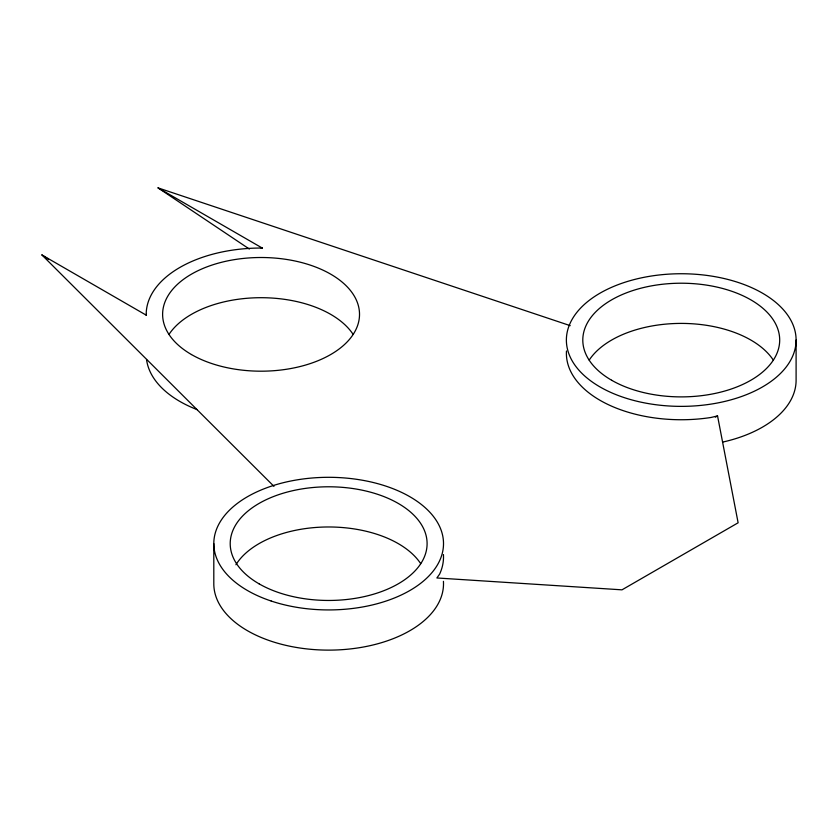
<?xml version="1.0" encoding="UTF-8"?>
<svg xmlns="http://www.w3.org/2000/svg" width="838" height="838" viewBox="0 0 838 838"><rect width="100%" height="100%" fill="white"/><g stroke="black" fill="none" stroke-linecap="round" stroke-linejoin="round"><path stroke-width="1.26" d="M715.359 417.156L717.548 415.91L738.121 522.786L621.995 589.837L436.87 577.969L439.594 574.166A114.848 66.307 0 0 0 443.428 554.547M717.548 415.91L710.97 417.481A114.848 66.307 0 0 1 566.478 350.975M146.262 315.182L146.21 314.344A114.848 66.307 0 0 1 261.068 248.038L262.242 248.048M261.068 248.038L262.409 248.142L158.036 187.88L570.228 325.657M273.963 486.354L41.9 254.93L146.43 315.277L146.21 314.344M158.036 187.88L249.357 249.043M41.9 254.93L48.363 259.256M796.1 340.05A114.848 66.307 0 0 1 623.818 397.484A114.848 66.307 0 0 1 623.818 282.626A114.848 66.307 0 0 1 796.1 340.05L796.1 380.243A114.848 66.307 0 0 1 722.649 442.097M213.805 543.621L213.805 583.814A114.848 66.307 0 0 0 330.79 650.11A114.848 66.307 0 0 0 443.428 581.352M169.014 334.393A98.444 56.837 0 0 1 261.068 297.7A98.444 56.837 0 0 1 353.123 334.393M197.286 409.688A114.848 66.307 0 0 1 146.535 359.481M589.198 360.099A98.444 56.837 0 0 1 681.252 323.405A98.444 56.837 0 0 1 773.296 360.099M235.918 564.749A98.444 56.837 0 0 1 327.658 526.976A98.444 56.837 0 0 1 420.707 563.67M191.452 354.537A98.444 56.837 0 0 0 356.16 329.062A98.444 56.837 0 0 0 235.583 259.445A98.444 56.837 0 0 0 191.452 354.537M611.635 380.243A98.444 56.837 0 0 0 776.334 354.767A98.444 56.837 0 0 0 655.766 285.15A98.444 56.837 0 0 0 611.635 380.243M259.047 583.814A98.444 56.837 0 0 0 423.745 558.328A98.444 56.837 0 0 0 303.178 488.722A98.444 56.837 0 0 0 259.047 583.814M271.229 601.045A114.848 66.307 0 0 0 443.512 543.621A114.848 66.307 0 0 0 271.229 486.197A114.848 66.307 0 0 0 271.229 601.045"/></g></svg>
